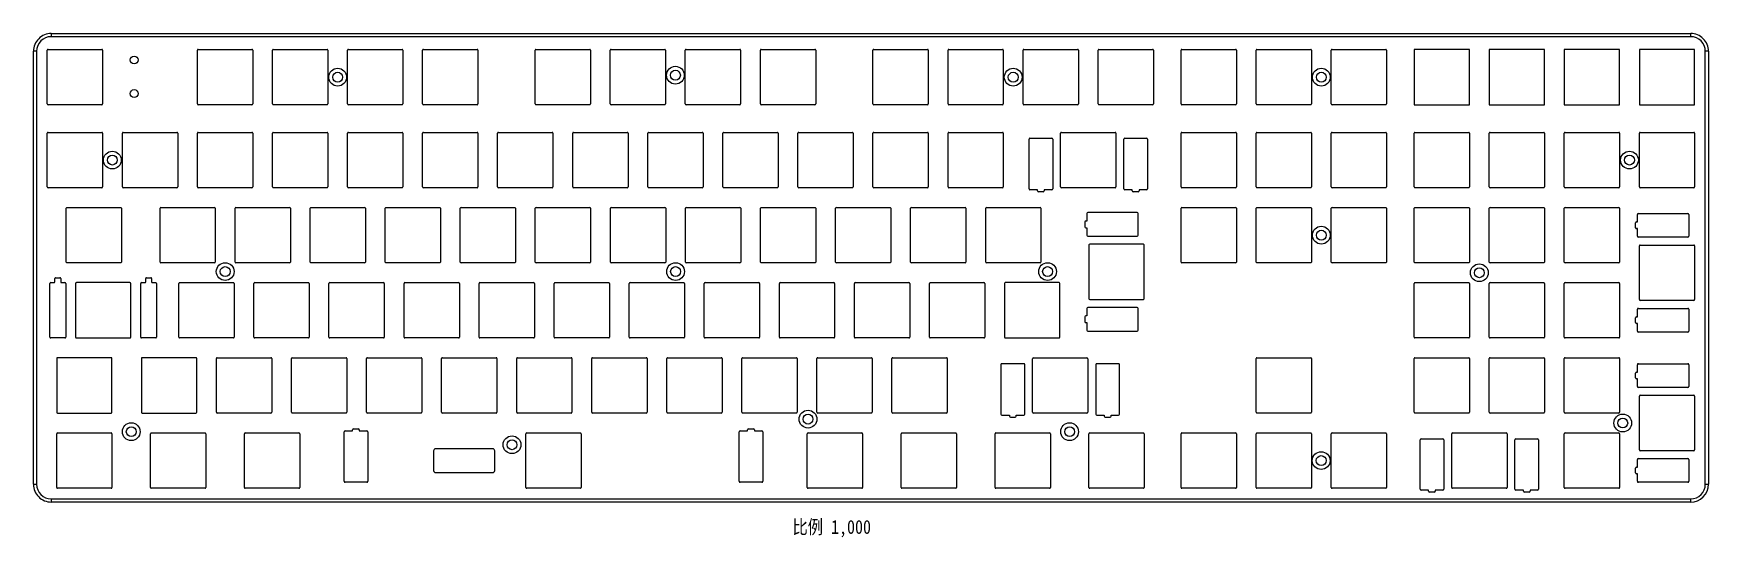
# Model space of a CAD drawing. Header units: millimetres. Extents: x 19 to 443, y 120 to 247.
import ezdxf

# ---------------------------------------------------------------- set-up
doc = ezdxf.new("R2010")
doc.units = ezdxf.units.MM
doc.header["$LTSCALE"] = 30.734
doc.layers.get('0').update_dxf_attribs({"linetype": 'CONTINUOUS'})
doc.styles.get("Standard").update_dxf_attribs({"font": 'txt', "width": 0.85})

msp = doc.modelspace()

# ---------------------------------------------------------------- linework, layer by layer
at = {"color": 7, "linetype": 'Continuous'}
for p, q in [((23.84, 247.12), (23.84, 246.32)), ((23.84, 247.12), (438.84, 247.12)), ((438.84, 246.32), (23.84, 246.32)), ((438.84, 246.32), (438.84, 247.12)), ((19.34, 133.12), (19.34, 242.62)), ((20.14, 242.62), (19.34, 242.62)), ((20.14, 242.62), (20.14, 133.12)), ((22.84, 229.32), (22.84, 242.92)), ((23.04, 243.12), (36.64, 243.12)), ((36.84, 242.92), (36.84, 229.32)), ((60.84, 229.32), (60.84, 242.92)), ((61.04, 243.12), (74.64, 243.12)), ((74.84, 242.92), (74.84, 229.32)), ((79.84, 229.32), (79.84, 242.92)), ((80.04, 243.12), (93.64, 243.12)), ((93.84, 242.92), (93.84, 229.32)), ((98.84, 229.32), (98.84, 242.92)), ((99.04, 243.12), (112.64, 243.12)), ((112.84, 242.92), (112.84, 229.32)), ((117.84, 229.32), (117.84, 242.92)), ((118.04, 243.12), (131.64, 243.12)), ((131.84, 242.92), (131.84, 229.32)), ((146.34, 229.32), (146.34, 242.92)), ((146.54, 243.12), (160.14, 243.12)), ((160.34, 242.92), (160.34, 229.32)), ((165.34, 229.32), (165.34, 242.92)), ((165.54, 243.12), (179.14, 243.12)), ((179.34, 242.92), (179.34, 229.32)), ((184.34, 229.32), (184.34, 242.92)), ((184.54, 243.12), (198.14, 243.12)), ((198.34, 242.92), (198.34, 229.32)), ((203.34, 229.32), (203.34, 242.92)), ((203.54, 243.12), (217.14, 243.12)), ((217.34, 242.92), (217.34, 229.32)), ((231.84, 229.32), (231.84, 242.92)), ((232.04, 243.12), (245.64, 243.12)), ((245.84, 242.92), (245.84, 229.32)), ((250.84, 229.32), (250.84, 242.92)), ((251.04, 243.12), (264.64, 243.12)), ((264.84, 242.92), (264.84, 229.32)), ((269.84, 229.32), (269.84, 242.92)), ((270.04, 243.12), (283.64, 243.12)), ((283.84, 242.92), (283.84, 229.32)), ((288.84, 229.32), (288.84, 242.92)), ((289.04, 243.12), (302.64, 243.12)), ((302.84, 242.92), (302.84, 229.32)), ((309.84, 229.32), (309.84, 242.92)), ((310.04, 243.12), (323.64, 243.12)), ((323.84, 242.92), (323.84, 229.32)), ((328.84, 229.32), (328.84, 242.92)), ((329.04, 243.12), (342.64, 243.12)), ((342.84, 242.92), (342.84, 229.32)), ((347.84, 229.32), (347.84, 242.92)), ((348.04, 243.12), (361.64, 243.12)), ((361.84, 242.92), (361.84, 229.32)), ((382.84, 243.12), (368.84, 243.12)), ((368.84, 243.12), (368.84, 229.12)), ((382.84, 229.12), (382.84, 243.12)), ((401.84, 243.12), (387.84, 243.12)), ((387.84, 243.12), (387.84, 229.12)), ((401.84, 229.12), (401.84, 243.12)), ((420.84, 243.12), (406.84, 243.12)), ((406.84, 243.12), (406.84, 229.12)), ((420.84, 229.12), (420.84, 243.12)), ((439.84, 243.12), (425.84, 243.12)), ((425.84, 243.12), (425.84, 229.12)), ((439.84, 229.12), (439.84, 243.12)), ((443.34, 242.62), (442.54, 242.62)), ((442.54, 133.12), (442.54, 242.62)), ((443.34, 242.62), (443.34, 133.12)), ((36.64, 229.12), (23.04, 229.12)), ((74.64, 229.12), (61.04, 229.12)), ((93.64, 229.12), (80.04, 229.12)), ((112.64, 229.12), (99.04, 229.12)), ((131.64, 229.12), (118.04, 229.12)), ((160.14, 229.12), (146.54, 229.12)), ((179.14, 229.12), (165.54, 229.12)), ((198.14, 229.12), (184.54, 229.12)), ((217.14, 229.12), (203.54, 229.12)), ((245.64, 229.12), (232.04, 229.12)), ((264.64, 229.12), (251.04, 229.12)), ((283.64, 229.12), (270.04, 229.12)), ((302.64, 229.12), (289.04, 229.12)), ((323.64, 229.12), (310.04, 229.12)), ((342.64, 229.12), (329.04, 229.12)), ((361.64, 229.12), (348.04, 229.12)), ((368.84, 229.12), (382.84, 229.12)), ((387.84, 229.12), (401.84, 229.12)), ((406.84, 229.12), (420.84, 229.12)), ((425.84, 229.12), (439.84, 229.12)), ((22.84, 208.32), (22.84, 221.92)), ((23.04, 222.12), (36.64, 222.12)), ((36.84, 221.92), (36.84, 208.32)), ((41.84, 208.32), (41.84, 221.92)), ((42.04, 222.12), (55.64, 222.12)), ((55.84, 221.92), (55.84, 208.32)), ((60.84, 208.32), (60.84, 221.92)), ((61.04, 222.12), (74.64, 222.12)), ((74.84, 221.92), (74.84, 208.32)), ((79.84, 208.32), (79.84, 221.92)), ((80.04, 222.12), (93.64, 222.12)), ((93.84, 221.92), (93.84, 208.32)), ((98.84, 208.32), (98.84, 221.92)), ((99.04, 222.12), (112.64, 222.12)), ((112.84, 221.92), (112.84, 208.32)), ((117.84, 208.32), (117.84, 221.92)), ((118.04, 222.12), (131.64, 222.12)), ((131.84, 221.92), (131.84, 208.32)), ((136.84, 208.32), (136.84, 221.92)), ((137.04, 222.12), (150.64, 222.12)), ((150.84, 221.92), (150.84, 208.32)), ((155.84, 208.32), (155.84, 221.92)), ((156.04, 222.12), (169.64, 222.12)), ((169.84, 221.92), (169.84, 208.32)), ((174.84, 208.32), (174.84, 221.92)), ((175.04, 222.12), (188.64, 222.12)), ((188.84, 221.92), (188.84, 208.32)), ((193.84, 208.32), (193.84, 221.92)), ((194.04, 222.12), (207.64, 222.12)), ((207.84, 221.92), (207.84, 208.32)), ((212.84, 208.32), (212.84, 221.92)), ((213.04, 222.12), (226.64, 222.12)), ((226.84, 221.92), (226.84, 208.32)), ((231.84, 208.32), (231.84, 221.92)), ((232.04, 222.12), (245.64, 222.12)), ((245.84, 221.92), (245.84, 208.32)), ((250.84, 208.32), (250.84, 221.92)), ((251.04, 222.12), (264.64, 222.12)), ((264.84, 221.92), (264.84, 208.32)), ((271.59, 220.62), (277.09, 220.62)), ((279.34, 208.32), (279.34, 221.92)), ((279.54, 222.12), (293.14, 222.12)), ((293.34, 221.92), (293.34, 208.32)), ((295.59, 220.62), (301.09, 220.62)), ((309.84, 208.32), (309.84, 221.92)), ((310.04, 222.12), (323.64, 222.12)), ((323.84, 221.92), (323.84, 208.32)), ((328.84, 208.32), (328.84, 221.92)), ((329.04, 222.12), (342.64, 222.12)), ((342.84, 221.92), (342.84, 208.32)), ((347.84, 208.32), (347.84, 221.92)), ((348.04, 222.12), (361.64, 222.12)), ((361.84, 221.92), (361.84, 208.32)), ((368.84, 208.32), (368.84, 221.92)), ((369.04, 222.12), (382.64, 222.12)), ((382.84, 221.92), (382.84, 208.32)), ((387.84, 208.32), (387.84, 221.92)), ((388.04, 222.12), (401.64, 222.12)), ((401.84, 221.92), (401.84, 208.32)), ((406.84, 208.32), (406.84, 221.92)), ((407.04, 222.12), (420.64, 222.12)), ((420.84, 221.92), (420.84, 208.32)), ((425.84, 208.32), (425.84, 221.92)), ((426.04, 222.12), (439.64, 222.12)), ((439.84, 221.92), (439.84, 208.32)), ((271.34, 207.87), (271.34, 220.37)), ((277.34, 220.37), (277.34, 207.87)), ((295.34, 207.87), (295.34, 220.37)), ((301.34, 220.37), (301.34, 207.87)), ((36.64, 208.12), (23.04, 208.12)), ((55.64, 208.12), (42.04, 208.12)), ((74.64, 208.12), (61.04, 208.12)), ((93.64, 208.12), (80.04, 208.12)), ((112.64, 208.12), (99.04, 208.12)), ((131.64, 208.12), (118.04, 208.12)), ((150.64, 208.12), (137.04, 208.12)), ((169.64, 208.12), (156.04, 208.12)), ((188.64, 208.12), (175.04, 208.12)), ((207.64, 208.12), (194.04, 208.12)), ((226.64, 208.12), (213.04, 208.12)), ((245.64, 208.12), (232.04, 208.12)), ((264.64, 208.12), (251.04, 208.12)), ((293.14, 208.12), (279.54, 208.12)), ((323.64, 208.12), (310.04, 208.12)), ((342.64, 208.12), (329.04, 208.12)), ((361.64, 208.12), (348.04, 208.12)), ((382.64, 208.12), (369.04, 208.12)), ((401.64, 208.12), (388.04, 208.12)), ((420.64, 208.12), (407.04, 208.12)), ((439.64, 208.12), (426.04, 208.12)), ((273.49, 207.62), (271.59, 207.62)), ((273.49, 207.37), (273.49, 207.62)), ((274.94, 207.12), (273.74, 207.12)), ((277.09, 207.62), (275.19, 207.62)), ((275.19, 207.62), (275.19, 207.37)), ((297.49, 207.62), (295.59, 207.62)), ((297.49, 207.37), (297.49, 207.62)), ((298.94, 207.12), (297.74, 207.12)), ((301.09, 207.62), (299.19, 207.62)), ((299.19, 207.62), (299.19, 207.37)), ((27.61, 189.32), (27.61, 202.92)), ((27.81, 203.12), (41.41, 203.12)), ((41.61, 202.92), (41.61, 189.32)), ((51.37, 189.32), (51.37, 202.92)), ((51.57, 203.12), (65.17, 203.12)), ((65.37, 202.92), (65.37, 189.32)), ((70.37, 189.32), (70.37, 202.92)), ((70.57, 203.12), (84.17, 203.12)), ((84.37, 202.92), (84.37, 189.32)), ((89.37, 189.32), (89.37, 202.92)), ((89.57, 203.12), (103.17, 203.12)), ((103.37, 202.92), (103.37, 189.32)), ((108.37, 189.32), (108.37, 202.92)), ((108.57, 203.12), (122.17, 203.12)), ((122.37, 202.92), (122.37, 189.32)), ((127.37, 189.32), (127.37, 202.92)), ((127.57, 203.12), (141.17, 203.12)), ((141.37, 202.92), (141.37, 189.32)), ((146.37, 189.32), (146.37, 202.92)), ((146.57, 203.12), (160.17, 203.12)), ((160.37, 202.92), (160.37, 189.32)), ((165.37, 189.32), (165.37, 202.92)), ((165.57, 203.12), (179.17, 203.12)), ((179.37, 202.92), (179.37, 189.32)), ((184.37, 189.32), (184.37, 202.92)), ((184.57, 203.12), (198.17, 203.12)), ((198.37, 202.92), (198.37, 189.32)), ((203.37, 189.32), (203.37, 202.92)), ((203.57, 203.12), (217.17, 203.12)), ((217.37, 202.92), (217.37, 189.32)), ((222.37, 189.32), (222.37, 202.92)), ((222.57, 203.12), (236.17, 203.12)), ((236.37, 202.92), (236.37, 189.32)), ((241.37, 189.32), (241.37, 202.92)), ((241.57, 203.12), (255.17, 203.12)), ((255.37, 202.92), (255.37, 189.32)), ((260.37, 189.32), (260.37, 202.92)), ((260.57, 203.12), (274.17, 203.12)), ((274.37, 202.92), (274.37, 189.32)), ((285.5, 199.45), (285.5, 198.25)), ((286, 199.7), (285.75, 199.7)), ((286, 201.6), (286, 199.7)), ((298.75, 201.85), (286.25, 201.85)), ((299, 196.1), (299, 201.6)), ((309.84, 189.32), (309.84, 202.92)), ((310.04, 203.12), (323.64, 203.12)), ((323.84, 202.92), (323.84, 189.32)), ((328.84, 189.32), (328.84, 202.92)), ((329.04, 203.12), (342.64, 203.12)), ((342.84, 202.92), (342.84, 189.32)), ((347.84, 189.32), (347.84, 202.92)), ((348.04, 203.12), (361.64, 203.12)), ((361.84, 202.92), (361.84, 189.32)), ((368.84, 189.32), (368.84, 202.92)), ((369.04, 203.12), (382.64, 203.12)), ((382.84, 202.92), (382.84, 189.32)), ((387.84, 189.32), (387.84, 202.92)), ((388.04, 203.12), (401.64, 203.12)), ((401.84, 202.92), (401.84, 189.32)), ((406.84, 189.32), (406.84, 202.92)), ((407.04, 203.12), (420.64, 203.12)), ((420.84, 202.92), (420.84, 189.32)), ((425.09, 199.47), (425.34, 199.47)), ((425.34, 199.47), (425.34, 201.37)), ((425.59, 201.62), (438.09, 201.62)), ((438.34, 201.37), (438.34, 195.87)), ((285.75, 198), (286, 198)), ((286, 198), (286, 196.1)), ((286.25, 195.85), (298.75, 195.85)), ((424.84, 198.02), (424.84, 199.22)), ((425.34, 197.77), (425.09, 197.77)), ((425.34, 195.87), (425.34, 197.77)), ((438.09, 195.62), (425.59, 195.62)), ((286.5, 193.65), (286.5, 180.05)), ((300.3, 193.85), (286.7, 193.85)), ((300.5, 180.05), (300.5, 193.65)), ((425.84, 179.82), (425.84, 193.42)), ((426.04, 193.62), (439.64, 193.62)), ((439.84, 193.42), (439.84, 179.82)), ((41.41, 189.12), (27.81, 189.12)), ((65.17, 189.12), (51.57, 189.12)), ((84.17, 189.12), (70.57, 189.12)), ((103.17, 189.12), (89.57, 189.12)), ((122.17, 189.12), (108.57, 189.12)), ((141.17, 189.12), (127.57, 189.12)), ((160.17, 189.12), (146.57, 189.12)), ((179.17, 189.12), (165.57, 189.12)), ((198.17, 189.12), (184.57, 189.12)), ((217.17, 189.12), (203.57, 189.12)), ((236.17, 189.12), (222.57, 189.12)), ((255.17, 189.12), (241.57, 189.12)), ((274.17, 189.12), (260.57, 189.12)), ((323.64, 189.12), (310.04, 189.12)), ((342.64, 189.12), (329.04, 189.12)), ((361.64, 189.12), (348.04, 189.12)), ((382.64, 189.12), (369.04, 189.12)), ((401.64, 189.12), (388.04, 189.12)), ((420.64, 189.12), (407.04, 189.12)), ((23.49, 170.32), (23.49, 183.92)), ((23.69, 184.12), (24.54, 184.12)), ((24.74, 184.32), (24.74, 185.17)), ((24.94, 185.37), (26.04, 185.37)), ((26.24, 185.17), (26.24, 184.32)), ((26.44, 184.12), (27.29, 184.12)), ((27.49, 183.92), (27.49, 170.32)), ((29.99, 183.85), (29.99, 170.39)), ((43.72, 184.12), (30.26, 184.12)), ((43.99, 170.39), (43.99, 183.85)), ((46.49, 170.32), (46.49, 183.92)), ((46.69, 184.12), (47.54, 184.12)), ((47.74, 184.32), (47.74, 185.17)), ((47.94, 185.37), (49.04, 185.37)), ((49.24, 185.17), (49.24, 184.32)), ((49.44, 184.12), (50.29, 184.12)), ((50.49, 183.92), (50.49, 170.32)), ((56.14, 170.32), (56.14, 183.92)), ((56.34, 184.12), (69.94, 184.12)), ((70.14, 183.92), (70.14, 170.32)), ((75.14, 170.32), (75.14, 183.92)), ((75.34, 184.12), (88.94, 184.12)), ((89.14, 183.92), (89.14, 170.32)), ((94.14, 170.32), (94.14, 183.92)), ((94.34, 184.12), (107.94, 184.12)), ((108.14, 183.92), (108.14, 170.32)), ((113.14, 170.32), (113.14, 183.92)), ((113.34, 184.12), (126.94, 184.12)), ((127.14, 183.92), (127.14, 170.32)), ((132.14, 170.32), (132.14, 183.92)), ((132.34, 184.12), (145.94, 184.12)), ((146.14, 183.92), (146.14, 170.32)), ((151.14, 170.32), (151.14, 183.92)), ((151.34, 184.12), (164.94, 184.12)), ((165.14, 183.92), (165.14, 170.32)), ((170.14, 170.32), (170.14, 183.92)), ((170.34, 184.12), (183.94, 184.12)), ((184.14, 183.92), (184.14, 170.32)), ((189.14, 170.32), (189.14, 183.92)), ((189.34, 184.12), (202.94, 184.12)), ((203.14, 183.92), (203.14, 170.32)), ((208.14, 170.32), (208.14, 183.92)), ((208.34, 184.12), (221.94, 184.12)), ((222.14, 183.92), (222.14, 170.32)), ((227.14, 170.32), (227.14, 183.92)), ((227.34, 184.12), (240.94, 184.12)), ((241.14, 183.92), (241.14, 170.32)), ((246.14, 170.32), (246.14, 183.92)), ((246.34, 184.12), (259.94, 184.12)), ((260.14, 183.92), (260.14, 170.32)), ((265.14, 183.92), (265.14, 170.32)), ((278.94, 184.12), (265.34, 184.12)), ((279.14, 170.32), (279.14, 183.92)), ((368.84, 170.32), (368.84, 183.92)), ((369.04, 184.12), (382.64, 184.12)), ((382.84, 183.92), (382.84, 170.32)), ((387.84, 170.32), (387.84, 183.92)), ((388.04, 184.12), (401.64, 184.12)), ((401.84, 183.92), (401.84, 170.32)), ((406.84, 170.32), (406.84, 183.92)), ((407.04, 184.12), (420.64, 184.12)), ((420.84, 183.92), (420.84, 170.32)), ((286.7, 179.85), (300.3, 179.85)), ((439.64, 179.62), (426.04, 179.62)), ((285.5, 175.45), (285.5, 174.25)), ((286, 175.7), (285.75, 175.7)), ((285.75, 174), (286, 174)), ((286, 177.6), (286, 175.7)), ((286, 174), (286, 172.1)), ((298.75, 177.85), (286.25, 177.85)), ((299, 172.1), (299, 177.6)), ((424.84, 174.02), (424.84, 175.22)), ((425.09, 175.47), (425.34, 175.47)), ((425.34, 175.47), (425.34, 177.37)), ((425.59, 177.62), (438.09, 177.62)), ((438.34, 177.37), (438.34, 171.87)), ((27.29, 170.12), (23.69, 170.12)), ((30.26, 170.12), (43.72, 170.12)), ((50.29, 170.12), (46.69, 170.12)), ((69.94, 170.12), (56.34, 170.12)), ((88.94, 170.12), (75.34, 170.12)), ((107.94, 170.12), (94.34, 170.12)), ((126.94, 170.12), (113.34, 170.12)), ((145.94, 170.12), (132.34, 170.12)), ((164.94, 170.12), (151.34, 170.12)), ((183.94, 170.12), (170.34, 170.12)), ((202.94, 170.12), (189.34, 170.12)), ((221.94, 170.12), (208.34, 170.12)), ((240.94, 170.12), (227.34, 170.12)), ((259.94, 170.12), (246.34, 170.12)), ((265.34, 170.12), (278.94, 170.12)), ((286.25, 171.85), (298.75, 171.85)), ((382.64, 170.12), (369.04, 170.12)), ((401.64, 170.12), (388.04, 170.12)), ((420.64, 170.12), (407.04, 170.12)), ((425.34, 173.77), (425.09, 173.77)), ((425.34, 171.87), (425.34, 173.77)), ((438.09, 171.62), (425.59, 171.62)), ((25.21, 164.92), (25.21, 151.32)), ((39.01, 165.12), (25.41, 165.12)), ((39.21, 151.32), (39.21, 164.92)), ((46.65, 164.92), (46.65, 151.32)), ((60.45, 165.12), (46.85, 165.12)), ((60.65, 151.32), (60.65, 164.92)), ((65.65, 151.32), (65.65, 164.92)), ((65.85, 165.12), (79.45, 165.12)), ((79.65, 164.92), (79.65, 151.32)), ((84.65, 151.32), (84.65, 164.92)), ((84.85, 165.12), (98.45, 165.12)), ((98.65, 164.92), (98.65, 151.32)), ((103.65, 151.32), (103.65, 164.92)), ((103.85, 165.12), (117.45, 165.12)), ((117.65, 164.92), (117.65, 151.32)), ((122.65, 151.32), (122.65, 164.92)), ((122.85, 165.12), (136.45, 165.12)), ((136.65, 164.92), (136.65, 151.32)), ((141.65, 151.32), (141.65, 164.92)), ((141.85, 165.12), (155.45, 165.12)), ((155.65, 164.92), (155.65, 151.32)), ((160.65, 151.32), (160.65, 164.92)), ((160.85, 165.12), (174.45, 165.12)), ((174.65, 164.92), (174.65, 151.32)), ((179.65, 151.32), (179.65, 164.92)), ((179.85, 165.12), (193.45, 165.12)), ((193.65, 164.92), (193.65, 151.32)), ((198.65, 151.32), (198.65, 164.92)), ((198.85, 165.12), (212.45, 165.12)), ((212.65, 164.92), (212.65, 151.32)), ((217.65, 151.32), (217.65, 164.92)), ((217.85, 165.12), (231.45, 165.12)), ((231.65, 164.92), (231.65, 151.32)), ((236.65, 151.32), (236.65, 164.92)), ((236.85, 165.12), (250.45, 165.12)), ((250.65, 164.92), (250.65, 151.32)), ((264.25, 163.37), (264.25, 150.87)), ((270, 163.62), (264.5, 163.62)), ((270.25, 150.87), (270.25, 163.37)), ((272.25, 151.37), (272.25, 164.87)), ((272.5, 165.12), (286, 165.12)), ((286.25, 164.87), (286.25, 151.37)), ((288.25, 163.37), (288.25, 150.87)), ((294, 163.62), (288.5, 163.62)), ((294.25, 150.87), (294.25, 163.37)), ((328.84, 151.32), (328.84, 164.92)), ((329.04, 165.12), (342.64, 165.12)), ((342.84, 164.92), (342.84, 151.32)), ((368.84, 151.32), (368.84, 164.92)), ((369.04, 165.12), (382.64, 165.12)), ((382.84, 164.92), (382.84, 151.32)), ((387.84, 151.32), (387.84, 164.92)), ((388.04, 165.12), (401.64, 165.12)), ((401.84, 164.92), (401.84, 151.32)), ((406.84, 151.32), (406.84, 164.92)), ((407.04, 165.12), (420.64, 165.12)), ((420.84, 164.92), (420.84, 151.32)), ((424.84, 160.02), (424.84, 161.22)), ((425.09, 161.47), (425.34, 161.47)), ((425.34, 161.47), (425.34, 163.37)), ((425.59, 163.62), (438.09, 163.62)), ((438.34, 163.37), (438.34, 157.87)), ((425.34, 159.77), (425.09, 159.77)), ((425.34, 157.87), (425.34, 159.77)), ((438.09, 157.62), (425.59, 157.62)), ((425.84, 141.82), (425.84, 155.42)), ((426.04, 155.62), (439.64, 155.62)), ((439.84, 155.42), (439.84, 141.82)), ((25.41, 151.12), (39.01, 151.12)), ((46.85, 151.12), (60.45, 151.12)), ((79.45, 151.12), (65.85, 151.12)), ((98.45, 151.12), (84.85, 151.12)), ((117.45, 151.12), (103.85, 151.12)), ((136.45, 151.12), (122.85, 151.12)), ((155.45, 151.12), (141.85, 151.12)), ((174.45, 151.12), (160.85, 151.12)), ((193.45, 151.12), (179.85, 151.12)), ((212.45, 151.12), (198.85, 151.12)), ((231.45, 151.12), (217.85, 151.12)), ((250.45, 151.12), (236.85, 151.12)), ((264.5, 150.62), (266.4, 150.62)), ((266.4, 150.62), (266.4, 150.37)), ((266.65, 150.12), (267.85, 150.12)), ((268.1, 150.62), (270, 150.62)), ((268.1, 150.37), (268.1, 150.62)), ((286, 151.12), (272.5, 151.12)), ((288.5, 150.62), (290.4, 150.62)), ((290.4, 150.62), (290.4, 150.37)), ((290.65, 150.12), (291.85, 150.12)), ((292.1, 150.62), (294, 150.62)), ((292.1, 150.37), (292.1, 150.62)), ((342.64, 151.12), (329.04, 151.12)), ((382.64, 151.12), (369.04, 151.12)), ((401.64, 151.12), (388.04, 151.12)), ((420.64, 151.12), (407.04, 151.12)), ((25.21, 132.32), (25.21, 145.92)), ((25.41, 146.12), (39.01, 146.12)), ((39.21, 145.92), (39.21, 132.32)), ((48.97, 132.32), (48.97, 145.92)), ((49.17, 146.12), (62.77, 146.12)), ((62.97, 145.92), (62.97, 132.32)), ((72.73, 132.32), (72.73, 145.92)), ((72.93, 146.12), (86.53, 146.12)), ((86.73, 145.92), (86.73, 132.32)), ((97.97, 133.87), (97.97, 146.37)), ((98.22, 146.62), (100.12, 146.62)), ((100.12, 146.62), (100.12, 146.87)), ((100.37, 147.12), (101.57, 147.12)), ((101.82, 146.87), (101.82, 146.62)), ((101.82, 146.62), (103.72, 146.62)), ((103.97, 146.37), (103.97, 133.87)), ((143.99, 132.32), (143.99, 145.92)), ((144.19, 146.12), (157.79, 146.12)), ((157.99, 145.92), (157.99, 132.32)), ((197.97, 133.87), (197.97, 146.37)), ((198.22, 146.62), (200.12, 146.62)), ((200.12, 146.62), (200.12, 146.87)), ((200.37, 147.12), (201.57, 147.12)), ((201.82, 146.87), (201.82, 146.62)), ((201.82, 146.62), (203.72, 146.62)), ((203.97, 146.37), (203.97, 133.87)), ((215.22, 132.32), (215.22, 145.92)), ((215.42, 146.12), (229.02, 146.12)), ((229.22, 145.92), (229.22, 132.32)), ((238.98, 132.32), (238.98, 145.92)), ((239.18, 146.12), (252.78, 146.12)), ((252.98, 145.92), (252.98, 132.32)), ((262.74, 132.32), (262.74, 145.92)), ((262.94, 146.12), (276.54, 146.12)), ((276.74, 145.92), (276.74, 132.32)), ((286.5, 132.32), (286.5, 145.92)), ((286.7, 146.12), (300.3, 146.12)), ((300.5, 145.92), (300.5, 132.32)), ((309.84, 132.32), (309.84, 145.92)), ((310.04, 146.12), (323.64, 146.12)), ((323.84, 145.92), (323.84, 132.32)), ((328.84, 132.32), (328.84, 145.92)), ((329.04, 146.12), (342.64, 146.12)), ((342.84, 145.92), (342.84, 132.32)), ((347.84, 132.32), (347.84, 145.92)), ((348.04, 146.12), (361.64, 146.12)), ((361.84, 145.92), (361.84, 132.32)), ((370.34, 131.87), (370.34, 144.37)), ((370.59, 144.62), (376.09, 144.62)), ((376.34, 144.37), (376.34, 131.87)), ((378.34, 132.32), (378.34, 145.92)), ((378.54, 146.12), (392.14, 146.12)), ((392.34, 145.92), (392.34, 132.32)), ((394.34, 131.87), (394.34, 144.37)), ((394.59, 144.62), (400.09, 144.62)), ((400.34, 144.37), (400.34, 131.87)), ((406.84, 132.32), (406.84, 145.92)), ((407.04, 146.12), (420.64, 146.12)), ((420.84, 145.92), (420.84, 132.32)), ((120.62, 141.59), (120.62, 136.59)), ((135.62, 142.09), (121.12, 142.09)), ((136.12, 136.59), (136.12, 141.59)), ((439.64, 141.62), (426.04, 141.62)), ((121.12, 136.09), (135.62, 136.09)), ((424.84, 136.02), (424.84, 137.22)), ((425.09, 137.47), (425.34, 137.47)), ((425.34, 135.77), (425.09, 135.77)), ((425.34, 137.47), (425.34, 139.37)), ((425.34, 133.87), (425.34, 135.77)), ((425.59, 139.62), (438.09, 139.62)), ((438.34, 139.37), (438.34, 133.87)), ((19.34, 133.12), (20.14, 133.12)), ((39.01, 132.12), (25.41, 132.12)), ((62.77, 132.12), (49.17, 132.12)), ((86.53, 132.12), (72.93, 132.12)), ((103.72, 133.62), (98.22, 133.62)), ((157.79, 132.12), (144.19, 132.12)), ((203.72, 133.62), (198.22, 133.62)), ((229.02, 132.12), (215.42, 132.12)), ((252.78, 132.12), (239.18, 132.12)), ((276.54, 132.12), (262.94, 132.12)), ((300.3, 132.12), (286.7, 132.12)), ((323.64, 132.12), (310.04, 132.12)), ((342.64, 132.12), (329.04, 132.12)), ((361.64, 132.12), (348.04, 132.12)), ((372.49, 131.62), (370.59, 131.62)), ((372.49, 131.37), (372.49, 131.62)), ((376.09, 131.62), (374.19, 131.62)), ((374.19, 131.62), (374.19, 131.37)), ((392.14, 132.12), (378.54, 132.12)), ((396.49, 131.62), (394.59, 131.62)), ((396.49, 131.37), (396.49, 131.62)), ((400.09, 131.62), (398.19, 131.62)), ((398.19, 131.62), (398.19, 131.37)), ((420.64, 132.12), (407.04, 132.12)), ((438.09, 133.62), (425.59, 133.62)), ((442.54, 133.12), (443.34, 133.12)), ((23.84, 129.42), (23.84, 128.62)), ((23.84, 129.42), (438.84, 129.42)), ((438.84, 128.62), (23.84, 128.62)), ((373.94, 131.12), (372.74, 131.12)), ((397.94, 131.12), (396.74, 131.12)), ((438.84, 128.62), (438.84, 129.42))]:
    msp.add_line(p, q, dxfattribs=at)
for centre, radius in [((44.83, 240.43), 1), ((96.34, 236.08), 2.25), ((181.84, 236.58), 2.25), ((181.84, 236.58), 1.25), ((267.34, 236.08), 2.25), ((345.34, 236.08), 2.25), ((96.34, 236.08), 1.25), ((267.34, 236.08), 1.25), ((345.34, 236.08), 1.25), ((44.83, 231.93), 1), ((39.3, 215.12), 2.25), ((39.3, 215.12), 1.25), ((423.34, 215.12), 2.25), ((423.34, 215.12), 1.25), ((345.34, 196.12), 2.25), ((345.34, 196.12), 1.25), ((67.87, 186.92), 2.25), ((67.87, 186.92), 1.25), ((181.87, 186.92), 2.25), ((181.87, 186.92), 1.25), ((276.04, 186.92), 2.25), ((276.04, 186.92), 1.25), ((385.34, 186.62), 2.25), ((385.34, 186.62), 1.25), ((44.09, 146.42), 2.25), ((215.4, 149.6), 2.25), ((215.4, 149.6), 1.25), ((281.62, 146.42), 2.25), ((421.64, 148.62), 2.25), ((421.64, 148.62), 1.25), ((44.09, 146.42), 1.25), ((140.47, 143.12), 2.25), ((140.47, 143.12), 1.25), ((281.62, 146.42), 1.25), ((345.3, 139.12), 2.25), ((345.3, 139.12), 1.25)]:
    msp.add_circle(centre, radius, dxfattribs=at)
for centre, radius, start, end in [((23.84, 242.62), 4.5, 90, 180.0034), ((23.84, 242.62), 3.7, 90, 180), ((438.84, 242.62), 4.5, 359.9966, 90), ((438.84, 242.62), 3.7, 0, 90), ((23.04, 242.92), 0.2, 90, 180), ((36.64, 242.92), 0.2, 0, 90), ((61.04, 242.92), 0.2, 90, 180), ((74.64, 242.92), 0.2, 0, 90), ((80.04, 242.92), 0.2, 90, 180), ((93.64, 242.92), 0.2, 0, 90), ((99.04, 242.92), 0.2, 90, 180), ((112.64, 242.92), 0.2, 0, 90), ((118.04, 242.92), 0.2, 90, 180), ((131.64, 242.92), 0.2, 0, 90), ((146.54, 242.92), 0.2, 90, 180), ((160.14, 242.92), 0.2, 0, 90), ((165.54, 242.92), 0.2, 90, 180), ((179.14, 242.92), 0.2, 0, 90), ((184.54, 242.92), 0.2, 90, 180), ((198.14, 242.92), 0.2, 0, 90), ((203.54, 242.92), 0.2, 90, 180), ((217.14, 242.92), 0.2, 0, 90), ((232.04, 242.92), 0.2, 90, 180), ((245.64, 242.92), 0.2, 0, 90), ((251.04, 242.92), 0.2, 90, 180), ((264.64, 242.92), 0.2, 0, 90), ((270.04, 242.92), 0.2, 90, 180), ((283.64, 242.92), 0.2, 0, 90), ((289.04, 242.92), 0.2, 90, 180), ((302.64, 242.92), 0.2, 0, 90), ((310.04, 242.92), 0.2, 90, 180), ((323.64, 242.92), 0.2, 0, 90), ((329.04, 242.92), 0.2, 90, 180), ((342.64, 242.92), 0.2, 0, 90), ((348.04, 242.92), 0.2, 90, 180), ((361.64, 242.92), 0.2, 0, 90), ((23.04, 229.32), 0.2, 180, 270), ((36.64, 229.32), 0.2, 270, 360), ((61.04, 229.32), 0.2, 180, 270), ((74.64, 229.32), 0.2, 270, 360), ((80.04, 229.32), 0.2, 180, 270), ((93.64, 229.32), 0.2, 270, 360), ((99.04, 229.32), 0.2, 180, 270), ((112.64, 229.32), 0.2, 270, 360), ((118.04, 229.32), 0.2, 180, 270), ((131.64, 229.32), 0.2, 270, 360), ((146.54, 229.32), 0.2, 180, 270), ((160.14, 229.32), 0.2, 270, 360), ((165.54, 229.32), 0.2, 180, 270), ((179.14, 229.32), 0.2, 270, 360), ((184.54, 229.32), 0.2, 180, 270), ((198.14, 229.32), 0.2, 270, 360), ((203.54, 229.32), 0.2, 180, 270), ((217.14, 229.32), 0.2, 270, 360), ((232.04, 229.32), 0.2, 180, 270), ((245.64, 229.32), 0.2, 270, 360), ((251.04, 229.32), 0.2, 180, 270), ((264.64, 229.32), 0.2, 270, 360), ((270.04, 229.32), 0.2, 180, 270), ((283.64, 229.32), 0.2, 270, 360), ((289.04, 229.32), 0.2, 180, 270), ((302.64, 229.32), 0.2, 270, 360), ((310.04, 229.32), 0.2, 180, 270), ((323.64, 229.32), 0.2, 270, 360), ((329.04, 229.32), 0.2, 180, 270), ((342.64, 229.32), 0.2, 270, 360), ((348.04, 229.32), 0.2, 180, 270), ((361.64, 229.32), 0.2, 270, 360), ((23.04, 221.92), 0.2, 90, 180), ((36.64, 221.92), 0.2, 0, 90), ((42.04, 221.92), 0.2, 90, 180), ((55.64, 221.92), 0.2, 0, 90), ((61.04, 221.92), 0.2, 90, 180), ((74.64, 221.92), 0.2, 0, 90), ((80.04, 221.92), 0.2, 90, 180), ((93.64, 221.92), 0.2, 0, 90), ((99.04, 221.92), 0.2, 90, 180), ((112.64, 221.92), 0.2, 0, 90), ((118.04, 221.92), 0.2, 90, 180), ((131.64, 221.92), 0.2, 0, 90), ((137.04, 221.92), 0.2, 90, 180), ((150.64, 221.92), 0.2, 0, 90), ((156.04, 221.92), 0.2, 90, 180), ((169.64, 221.92), 0.2, 0, 90), ((175.04, 221.92), 0.2, 90, 180), ((188.64, 221.92), 0.2, 0, 90), ((194.04, 221.92), 0.2, 90, 180), ((207.64, 221.92), 0.2, 0, 90), ((213.04, 221.92), 0.2, 90, 180), ((226.64, 221.92), 0.2, 0, 90), ((232.04, 221.92), 0.2, 90, 180), ((245.64, 221.92), 0.2, 0, 90), ((251.04, 221.92), 0.2, 90, 180), ((264.64, 221.92), 0.2, 0, 90), ((271.59, 220.37), 0.25, 90, 180), ((277.09, 220.37), 0.25, 0, 90), ((279.54, 221.92), 0.2, 90, 180), ((293.14, 221.92), 0.2, 0, 90), ((295.59, 220.37), 0.25, 90, 180), ((301.09, 220.37), 0.25, 0, 90), ((310.04, 221.92), 0.2, 90, 180), ((323.64, 221.92), 0.2, 0, 90), ((329.04, 221.92), 0.2, 90, 180), ((342.64, 221.92), 0.2, 0, 90), ((348.04, 221.92), 0.2, 90, 180), ((361.64, 221.92), 0.2, 0, 90), ((369.04, 221.92), 0.2, 90, 180), ((382.64, 221.92), 0.2, 0, 90), ((388.04, 221.92), 0.2, 90, 180), ((401.64, 221.92), 0.2, 0, 90), ((407.04, 221.92), 0.2, 90, 180), ((420.64, 221.92), 0.2, 0, 90), ((426.04, 221.92), 0.2, 90, 180), ((439.64, 221.92), 0.2, 0, 90), ((23.04, 208.32), 0.2, 180, 270), ((36.64, 208.32), 0.2, 270, 360), ((42.04, 208.32), 0.2, 180, 270), ((55.64, 208.32), 0.2, 270, 360), ((61.04, 208.32), 0.2, 180, 270), ((74.64, 208.32), 0.2, 270, 360), ((80.04, 208.32), 0.2, 180, 270), ((93.64, 208.32), 0.2, 270, 360), ((99.04, 208.32), 0.2, 180, 270), ((112.64, 208.32), 0.2, 270, 360), ((118.04, 208.32), 0.2, 180, 270), ((131.64, 208.32), 0.2, 270, 360), ((137.04, 208.32), 0.2, 180, 270), ((150.64, 208.32), 0.2, 270, 360), ((156.04, 208.32), 0.2, 180, 270), ((169.64, 208.32), 0.2, 270, 360), ((175.04, 208.32), 0.2, 180, 270), ((188.64, 208.32), 0.2, 270, 360), ((194.04, 208.32), 0.2, 180, 270), ((207.64, 208.32), 0.2, 270, 360), ((213.04, 208.32), 0.2, 180, 270), ((226.64, 208.32), 0.2, 270, 360), ((232.04, 208.32), 0.2, 180, 270), ((245.64, 208.32), 0.2, 270, 360), ((251.04, 208.32), 0.2, 180, 270), ((264.64, 208.32), 0.2, 270, 360), ((271.59, 207.87), 0.25, 180, 270), ((277.09, 207.87), 0.25, 270, 360), ((279.54, 208.32), 0.2, 180, 270), ((293.14, 208.32), 0.2, 270, 360), ((295.59, 207.87), 0.25, 180, 270), ((301.09, 207.87), 0.25, 270, 360), ((310.04, 208.32), 0.2, 180, 270), ((323.64, 208.32), 0.2, 270, 360), ((329.04, 208.32), 0.2, 180, 270), ((342.64, 208.32), 0.2, 270, 360), ((348.04, 208.32), 0.2, 180, 270), ((361.64, 208.32), 0.2, 270, 360), ((369.04, 208.32), 0.2, 180, 270), ((382.64, 208.32), 0.2, 270, 360), ((388.04, 208.32), 0.2, 180, 270), ((401.64, 208.32), 0.2, 270, 360), ((407.04, 208.32), 0.2, 180, 270), ((420.64, 208.32), 0.2, 270, 360), ((426.04, 208.32), 0.2, 180, 270), ((439.64, 208.32), 0.2, 270, 360), ((273.74, 207.37), 0.25, 180, 270), ((274.94, 207.37), 0.25, 270, 360), ((297.74, 207.37), 0.25, 180, 270), ((298.94, 207.37), 0.25, 270, 360), ((27.81, 202.92), 0.2, 90, 180), ((41.41, 202.92), 0.2, 0, 90), ((51.57, 202.92), 0.2, 90, 180), ((65.17, 202.92), 0.2, 0, 90), ((70.57, 202.92), 0.2, 90, 180), ((84.17, 202.92), 0.2, 0, 90), ((89.57, 202.92), 0.2, 90, 180), ((103.17, 202.92), 0.2, 0, 90), ((108.57, 202.92), 0.2, 90, 180), ((122.17, 202.92), 0.2, 0, 90), ((127.57, 202.92), 0.2, 90, 180), ((141.17, 202.92), 0.2, 0, 90), ((146.57, 202.92), 0.2, 90, 180), ((160.17, 202.92), 0.2, 0, 90), ((165.57, 202.92), 0.2, 90, 180), ((179.17, 202.92), 0.2, 0, 90), ((184.57, 202.92), 0.2, 90, 180), ((198.17, 202.92), 0.2, 0, 90), ((203.57, 202.92), 0.2, 90, 180), ((217.17, 202.92), 0.2, 0, 90), ((222.57, 202.92), 0.2, 90, 180), ((236.17, 202.92), 0.2, 0, 90), ((241.57, 202.92), 0.2, 90, 180), ((255.17, 202.92), 0.2, 0, 90), ((260.57, 202.92), 0.2, 90, 180), ((274.17, 202.92), 0.2, 0, 90), ((285.75, 199.45), 0.25, 90, 180), ((286.25, 201.6), 0.25, 90, 180), ((298.75, 201.6), 0.25, 0, 90), ((310.04, 202.92), 0.2, 90, 180), ((323.64, 202.92), 0.2, 0, 90), ((329.04, 202.92), 0.2, 90, 180), ((342.64, 202.92), 0.2, 0, 90), ((348.04, 202.92), 0.2, 90, 180), ((361.64, 202.92), 0.2, 0, 90), ((369.04, 202.92), 0.2, 90, 180), ((382.64, 202.92), 0.2, 0, 90), ((388.04, 202.92), 0.2, 90, 180), ((401.64, 202.92), 0.2, 0, 90), ((407.04, 202.92), 0.2, 90, 180), ((420.64, 202.92), 0.2, 0, 90), ((425.09, 199.22), 0.25, 90, 180), ((425.59, 201.37), 0.25, 90, 180), ((438.09, 201.37), 0.25, 0, 90), ((285.75, 198.25), 0.25, 180, 270), ((286.25, 196.1), 0.25, 180, 270), ((298.75, 196.1), 0.25, 270, 360), ((425.09, 198.02), 0.25, 180, 270), ((425.59, 195.87), 0.25, 180, 270), ((438.09, 195.87), 0.25, 270, 360), ((286.7, 193.65), 0.2, 90, 180), ((300.3, 193.65), 0.2, 360, 90), ((426.04, 193.42), 0.2, 90, 180), ((439.64, 193.42), 0.2, 0, 90), ((27.81, 189.32), 0.2, 180, 270), ((41.41, 189.32), 0.2, 270, 360), ((51.57, 189.32), 0.2, 180, 270), ((65.17, 189.32), 0.2, 270, 360), ((70.57, 189.32), 0.2, 180, 270), ((84.17, 189.32), 0.2, 270, 360), ((89.57, 189.32), 0.2, 180, 270), ((103.17, 189.32), 0.2, 270, 360), ((108.57, 189.32), 0.2, 180, 270), ((122.17, 189.32), 0.2, 270, 360), ((127.57, 189.32), 0.2, 180, 270), ((141.17, 189.32), 0.2, 270, 360), ((146.57, 189.32), 0.2, 180, 270), ((160.17, 189.32), 0.2, 270, 360), ((165.57, 189.32), 0.2, 180, 270), ((179.17, 189.32), 0.2, 270, 360), ((184.57, 189.32), 0.2, 180, 270), ((198.17, 189.32), 0.2, 270, 360), ((203.57, 189.32), 0.2, 180, 270), ((217.17, 189.32), 0.2, 270, 360), ((222.57, 189.32), 0.2, 180, 270), ((236.17, 189.32), 0.2, 270, 360), ((241.57, 189.32), 0.2, 180, 270), ((255.17, 189.32), 0.2, 270, 360), ((260.57, 189.32), 0.2, 180, 270), ((274.17, 189.32), 0.2, 270, 360), ((310.04, 189.32), 0.2, 180, 270), ((323.64, 189.32), 0.2, 270, 360), ((329.04, 189.32), 0.2, 180, 270), ((342.64, 189.32), 0.2, 270, 360), ((348.04, 189.32), 0.2, 180, 270), ((361.64, 189.32), 0.2, 270, 360), ((369.04, 189.32), 0.2, 180, 270), ((382.64, 189.32), 0.2, 270, 360), ((388.04, 189.32), 0.2, 180, 270), ((401.64, 189.32), 0.2, 270, 360), ((407.04, 189.32), 0.2, 180, 270), ((420.64, 189.32), 0.2, 270, 360), ((23.69, 183.92), 0.2, 90, 180), ((24.54, 184.32), 0.2, 270, 360), ((24.94, 185.17), 0.2, 90, 180), ((26.04, 185.17), 0.2, 0, 90), ((26.44, 184.32), 0.2, 180, 270), ((27.29, 183.92), 0.2, 0, 90), ((30.26, 183.85), 0.27, 90, 180), ((43.72, 183.85), 0.27, 0, 90), ((46.69, 183.92), 0.2, 90, 180), ((47.54, 184.32), 0.2, 270, 360), ((47.94, 185.17), 0.2, 90, 180), ((49.04, 185.17), 0.2, 0, 90), ((49.44, 184.32), 0.2, 180, 270), ((50.29, 183.92), 0.2, 0, 90), ((56.34, 183.92), 0.2, 90, 180), ((69.94, 183.92), 0.2, 0, 90), ((75.34, 183.92), 0.2, 90, 180), ((88.94, 183.92), 0.2, 0, 90), ((94.34, 183.92), 0.2, 90, 180), ((107.94, 183.92), 0.2, 0, 90), ((113.34, 183.92), 0.2, 90, 180), ((126.94, 183.92), 0.2, 0, 90), ((132.34, 183.92), 0.2, 90, 180), ((145.94, 183.92), 0.2, 0, 90), ((151.34, 183.92), 0.2, 90, 180), ((164.94, 183.92), 0.2, 0, 90), ((170.34, 183.92), 0.2, 90, 180), ((183.94, 183.92), 0.2, 0, 90), ((189.34, 183.92), 0.2, 90, 180), ((202.94, 183.92), 0.2, 0, 90), ((208.34, 183.92), 0.2, 90, 180), ((221.94, 183.92), 0.2, 0, 90), ((227.34, 183.92), 0.2, 90, 180), ((240.94, 183.92), 0.2, 0, 90), ((246.34, 183.92), 0.2, 90, 180), ((259.94, 183.92), 0.2, 0, 90), ((265.34, 183.92), 0.2, 90, 180), ((278.94, 183.92), 0.2, 0, 90), ((369.04, 183.92), 0.2, 90, 180), ((382.64, 183.92), 0.2, 0, 90), ((388.04, 183.92), 0.2, 90, 180), ((401.64, 183.92), 0.2, 0, 90), ((407.04, 183.92), 0.2, 90, 180), ((420.64, 183.92), 0.2, 0, 90), ((286.7, 180.05), 0.2, 180, 270), ((300.3, 180.05), 0.2, 270, 0), ((426.04, 179.82), 0.2, 180, 270), ((439.64, 179.82), 0.2, 270, 360), ((285.75, 175.45), 0.25, 90, 180), ((285.75, 174.25), 0.25, 180, 270), ((286.25, 177.6), 0.25, 90, 180), ((298.75, 177.6), 0.25, 0, 90), ((425.09, 175.22), 0.25, 90, 180), ((425.09, 174.02), 0.25, 180, 270), ((425.59, 177.37), 0.25, 90, 180), ((438.09, 177.37), 0.25, 0, 90), ((23.69, 170.32), 0.2, 180, 270), ((27.29, 170.32), 0.2, 270, 360), ((30.26, 170.39), 0.27, 180, 270), ((43.72, 170.39), 0.27, 270, 360), ((46.69, 170.32), 0.2, 180, 270), ((50.29, 170.32), 0.2, 270, 360), ((56.34, 170.32), 0.2, 180, 270), ((69.94, 170.32), 0.2, 270, 360), ((75.34, 170.32), 0.2, 180, 270), ((88.94, 170.32), 0.2, 270, 360), ((94.34, 170.32), 0.2, 180, 270), ((107.94, 170.32), 0.2, 270, 360), ((113.34, 170.32), 0.2, 180, 270), ((126.94, 170.32), 0.2, 270, 360), ((132.34, 170.32), 0.2, 180, 270), ((145.94, 170.32), 0.2, 270, 360), ((151.34, 170.32), 0.2, 180, 270), ((164.94, 170.32), 0.2, 270, 360), ((170.34, 170.32), 0.2, 180, 270), ((183.94, 170.32), 0.2, 270, 360), ((189.34, 170.32), 0.2, 180, 270), ((202.94, 170.32), 0.2, 270, 360), ((208.34, 170.32), 0.2, 180, 270), ((221.94, 170.32), 0.2, 270, 360), ((227.34, 170.32), 0.2, 180, 270), ((240.94, 170.32), 0.2, 270, 360), ((246.34, 170.32), 0.2, 180, 270), ((259.94, 170.32), 0.2, 270, 360), ((265.34, 170.32), 0.2, 180, 270), ((278.94, 170.32), 0.2, 270, 0), ((286.25, 172.1), 0.25, 180, 270), ((298.75, 172.1), 0.25, 270, 360), ((369.04, 170.32), 0.2, 180, 270), ((382.64, 170.32), 0.2, 270, 360), ((388.04, 170.32), 0.2, 180, 270), ((401.64, 170.32), 0.2, 270, 360), ((407.04, 170.32), 0.2, 180, 270), ((420.64, 170.32), 0.2, 270, 360), ((425.59, 171.87), 0.25, 180, 270), ((438.09, 171.87), 0.25, 270, 360), ((25.41, 164.92), 0.2, 90, 180), ((39.01, 164.92), 0.2, 360, 90), ((46.85, 164.92), 0.2, 90, 180), ((60.45, 164.92), 0.2, 0, 90), ((65.85, 164.92), 0.2, 90, 180), ((79.45, 164.92), 0.2, 0, 90), ((84.85, 164.92), 0.2, 90, 180), ((98.45, 164.92), 0.2, 0, 90), ((103.85, 164.92), 0.2, 90, 180), ((117.45, 164.92), 0.2, 0, 90), ((122.85, 164.92), 0.2, 90, 180), ((136.45, 164.92), 0.2, 0, 90), ((141.85, 164.92), 0.2, 90, 180), ((155.45, 164.92), 0.2, 0, 90), ((160.85, 164.92), 0.2, 90, 180), ((174.45, 164.92), 0.2, 0, 90), ((179.85, 164.92), 0.2, 90, 180), ((193.45, 164.92), 0.2, 0, 90), ((198.85, 164.92), 0.2, 90, 180), ((212.45, 164.92), 0.2, 0, 90), ((217.85, 164.92), 0.2, 90, 180), ((231.45, 164.92), 0.2, 0, 90), ((236.85, 164.92), 0.2, 90, 180), ((250.45, 164.92), 0.2, 0, 90), ((264.5, 163.37), 0.25, 90, 180), ((270, 163.37), 0.25, 0, 90), ((272.5, 164.87), 0.25, 90, 180), ((286, 164.87), 0.25, 0, 90), ((288.5, 163.37), 0.25, 90, 180), ((294, 163.37), 0.25, 0, 90), ((329.04, 164.92), 0.2, 90, 180), ((342.64, 164.92), 0.2, 0, 90), ((369.04, 164.92), 0.2, 90, 180), ((382.64, 164.92), 0.2, 0, 90), ((388.04, 164.92), 0.2, 90, 180), ((401.64, 164.92), 0.2, 0, 90), ((407.04, 164.92), 0.2, 90, 180), ((420.64, 164.92), 0.2, 0, 90), ((425.09, 161.22), 0.25, 90, 180), ((425.59, 163.37), 0.25, 90, 180), ((438.09, 163.37), 0.25, 0, 90), ((425.09, 160.02), 0.25, 180, 270), ((425.59, 157.87), 0.25, 180, 270), ((438.09, 157.87), 0.25, 270, 360), ((426.04, 155.42), 0.2, 90, 180), ((439.64, 155.42), 0.2, 0, 90), ((25.41, 151.32), 0.2, 180, 270), ((39.01, 151.32), 0.2, 270, 0), ((46.85, 151.32), 0.2, 180, 270), ((60.45, 151.32), 0.2, 270, 360), ((65.85, 151.32), 0.2, 180, 270), ((79.45, 151.32), 0.2, 270, 360), ((84.85, 151.32), 0.2, 180, 270), ((98.45, 151.32), 0.2, 270, 360), ((103.85, 151.32), 0.2, 180, 270), ((117.45, 151.32), 0.2, 270, 360), ((122.85, 151.32), 0.2, 180, 270), ((136.45, 151.32), 0.2, 270, 360), ((141.85, 151.32), 0.2, 180, 270), ((155.45, 151.32), 0.2, 270, 360), ((160.85, 151.32), 0.2, 180, 270), ((174.45, 151.32), 0.2, 270, 360), ((179.85, 151.32), 0.2, 180, 270), ((193.45, 151.32), 0.2, 270, 360), ((198.85, 151.32), 0.2, 180, 270), ((212.45, 151.32), 0.2, 270, 360), ((217.85, 151.32), 0.2, 180, 270), ((231.45, 151.32), 0.2, 270, 360), ((236.85, 151.32), 0.2, 180, 270), ((250.45, 151.32), 0.2, 270, 360), ((264.5, 150.87), 0.25, 180, 270), ((266.65, 150.37), 0.25, 180, 270), ((267.85, 150.37), 0.25, 270, 360), ((270, 150.87), 0.25, 270, 360), ((272.5, 151.37), 0.25, 180, 270), ((286, 151.37), 0.25, 270, 360), ((288.5, 150.87), 0.25, 180, 270), ((290.65, 150.37), 0.25, 180, 270), ((291.85, 150.37), 0.25, 270, 360), ((294, 150.87), 0.25, 270, 360), ((329.04, 151.32), 0.2, 180, 270), ((342.64, 151.32), 0.2, 270, 360), ((369.04, 151.32), 0.2, 180, 270), ((382.64, 151.32), 0.2, 270, 360), ((388.04, 151.32), 0.2, 180, 270), ((401.64, 151.32), 0.2, 270, 360), ((407.04, 151.32), 0.2, 180, 270), ((420.64, 151.32), 0.2, 270, 360), ((25.41, 145.92), 0.2, 90, 180), ((39.01, 145.92), 0.2, 0, 90), ((49.17, 145.92), 0.2, 90, 180), ((62.77, 145.92), 0.2, 0, 90), ((72.93, 145.92), 0.2, 90, 180), ((86.53, 145.92), 0.2, 0, 90), ((98.22, 146.37), 0.25, 90, 180), ((100.37, 146.87), 0.25, 90, 180), ((101.57, 146.87), 0.25, 0, 90), ((103.72, 146.37), 0.25, 0, 90), ((144.19, 145.92), 0.2, 90, 180), ((157.79, 145.92), 0.2, 0, 90), ((198.22, 146.37), 0.25, 90, 180), ((200.37, 146.87), 0.25, 90, 180), ((201.57, 146.87), 0.25, 0, 90), ((203.72, 146.37), 0.25, 0, 90), ((215.42, 145.92), 0.2, 90, 180), ((229.02, 145.92), 0.2, 0, 90), ((239.18, 145.92), 0.2, 90, 180), ((252.78, 145.92), 0.2, 0, 90), ((262.94, 145.92), 0.2, 90, 180), ((276.54, 145.92), 0.2, 0, 90), ((286.7, 145.92), 0.2, 90, 180), ((300.3, 145.92), 0.2, 0, 90), ((310.04, 145.92), 0.2, 90, 180), ((323.64, 145.92), 0.2, 0, 90), ((329.04, 145.92), 0.2, 90, 180), ((342.64, 145.92), 0.2, 0, 90), ((348.04, 145.92), 0.2, 90, 180), ((361.64, 145.92), 0.2, 0, 90), ((370.59, 144.37), 0.25, 90, 180), ((376.09, 144.37), 0.25, 0, 90), ((378.54, 145.92), 0.2, 90, 180), ((392.14, 145.92), 0.2, 0, 90), ((394.59, 144.37), 0.25, 90, 180), ((400.09, 144.37), 0.25, 0, 90), ((407.04, 145.92), 0.2, 90, 180), ((420.64, 145.92), 0.2, 0, 90), ((121.12, 141.59), 0.5, 90, 180), ((135.62, 141.59), 0.5, 0, 90), ((426.04, 141.82), 0.2, 180, 270), ((439.64, 141.82), 0.2, 270, 360), ((121.12, 136.59), 0.5, 180, 270), ((135.62, 136.59), 0.5, 270, 360), ((425.09, 137.22), 0.25, 90, 180), ((425.09, 136.02), 0.25, 180, 270), ((425.59, 139.37), 0.25, 90, 180), ((438.09, 139.37), 0.25, 0, 90), ((23.84, 133.12), 4.5, 179.9966, 270), ((23.84, 133.12), 3.7, 180, 270), ((25.41, 132.32), 0.2, 180, 270), ((39.01, 132.32), 0.2, 270, 360), ((49.17, 132.32), 0.2, 180, 270), ((62.77, 132.32), 0.2, 270, 360), ((72.93, 132.32), 0.2, 180, 270), ((86.53, 132.32), 0.2, 270, 360), ((98.22, 133.87), 0.25, 180, 270), ((103.72, 133.87), 0.25, 270, 360), ((144.19, 132.32), 0.2, 180, 270), ((157.79, 132.32), 0.2, 270, 360), ((198.22, 133.87), 0.25, 180, 270), ((203.72, 133.87), 0.25, 270, 360), ((215.42, 132.32), 0.2, 180, 270), ((229.02, 132.32), 0.2, 270, 360), ((239.18, 132.32), 0.2, 180, 270), ((252.78, 132.32), 0.2, 270, 360), ((262.94, 132.32), 0.2, 180, 270), ((276.54, 132.32), 0.2, 270, 360), ((286.7, 132.32), 0.2, 180, 270), ((300.3, 132.32), 0.2, 270, 360), ((310.04, 132.32), 0.2, 180, 270), ((323.64, 132.32), 0.2, 270, 360), ((329.04, 132.32), 0.2, 180, 270), ((342.64, 132.32), 0.2, 270, 360), ((348.04, 132.32), 0.2, 180, 270), ((361.64, 132.32), 0.2, 270, 360), ((370.59, 131.87), 0.25, 180, 270), ((376.09, 131.87), 0.25, 270, 360), ((378.54, 132.32), 0.2, 180, 270), ((392.14, 132.32), 0.2, 270, 360), ((394.59, 131.87), 0.25, 180, 270), ((400.09, 131.87), 0.25, 270, 360), ((407.04, 132.32), 0.2, 180, 270), ((420.64, 132.32), 0.2, 270, 360), ((425.59, 133.87), 0.25, 180, 270), ((438.09, 133.87), 0.25, 270, 360), ((438.84, 133.12), 4.5, 270.0034, 360), ((438.84, 133.12), 3.7, 270, 360), ((372.74, 131.37), 0.25, 180, 270), ((373.94, 131.37), 0.25, 270, 360), ((396.74, 131.37), 0.25, 180, 270), ((397.94, 131.37), 0.25, 270, 360)]:
    msp.add_arc(centre, radius, start, end, dxfattribs=at)

# ---------------------------------------------------------------- texts
at = {"color": 2, "linetype": 'Continuous', "insert": (231.34, 124.08), "char_height": 3.5, "width": 35.7, "attachment_point": 3, "line_spacing_factor": 0.9}
msp.add_mtext('比例 1,000', dxfattribs=at)

doc.saveas('drawing.dxf')
